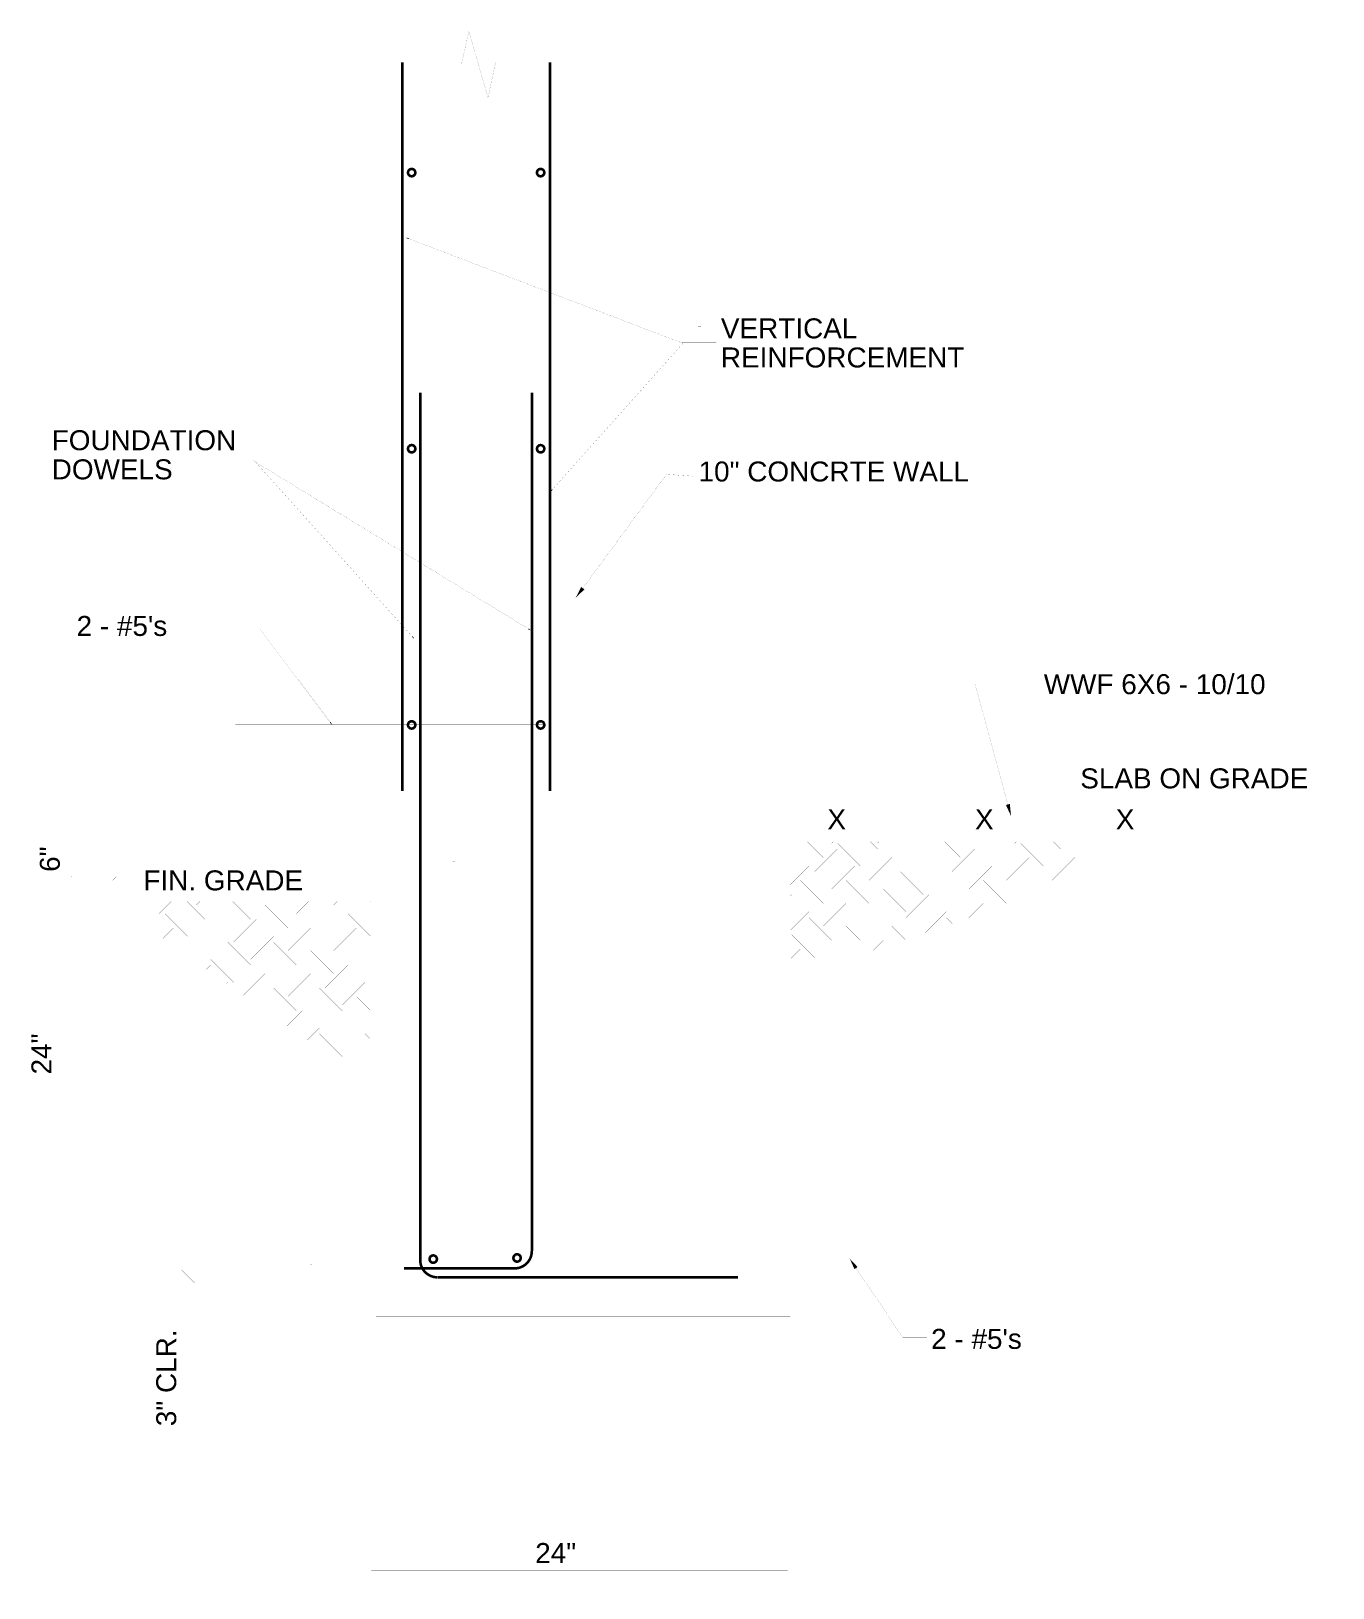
# Model space of a CAD drawing. Extents: x 0.1 to 75.5, y 0 to 90.2.
import ezdxf

# ---------------------------------------------------------------- set-up
doc = ezdxf.new("R2010")
doc.units = 0
doc.header["$MEASUREMENT"] = 0
doc.layers.get('0').update_dxf_attribs({"linetype": 'CONTINUOUS'})
doc.styles.add('Arial', font='arial.ttf')

# ---------------------------------------------------------------- blocks, each defined once
blk = doc.blocks.new('RB')
at = {"const_width": 0.15}
for points in [[(0.217, 0.007, 0.087489), (0.204, 0.08, 0.087489), (0.167, 0.144, 0.087489), (0.11, 0.191, 0.087489), (0.041, 0.216, 0.087489), (-0.033, 0.216, 0.087489), (-0.102, 0.191, 0.087489), (-0.159, 0.144, 0.087489), (-0.195, 0.08, 0.087489), (-0.208, 0.007, 1.19841)], [(-0.208, 0.007, 0.087489), (-0.195, -0.066, 0.087489), (-0.159, -0.13, 0.087489), (-0.102, -0.177, 0.087489), (-0.033, -0.202, 0.087489), (0.041, -0.202, 0.087489), (0.11, -0.177, 0.087489), (0.167, -0.13, 0.087489), (0.204, -0.066, 0.087489), (0.217, 0.007, 1.19841)]]:
    blk.add_lwpolyline(points, format="xyb", dxfattribs=at)
blk = doc.blocks.new('T')
at = {"const_width": 0.005}
blk.add_lwpolyline([(-0.375, 0.375), (0.375, -0.375)], dxfattribs=at)

msp = doc.modelspace()

# ---------------------------------------------------------------- linework, layer by layer
for points, const_width in [([(25.028264, 88.268705), (25.465226, 90.19132)], 0.005), ([(25.465226, 90.19132), (26.569129, 86.34149)], 0.005), ([(21.607299, 46.15916), (21.607299, 88.379095)], 0.15), ([(30.167469, 46.15916), (30.167469, 88.379095)], 0.15), ([(19.891066, 45.859643), (19.891066, 88.379095)], 0.005), ([(19.891066, 88.379095), (25.053353, 88.379095)], 0.005), ([(26.569129, 86.34149), (27.006091, 88.379095)], 0.005), ([(27.061286, 88.379095), (31.867633, 88.379095)], 0.005), ([(31.867633, 45.859643), (31.867633, 88.379095)], 0.005), ([(21.969841, 78.172153), (37.787639, 72.13625)], 0.005), ([(38.735445, 73.078538), (38.915445, 73.078538)], 0.005), ([(30.303037, 63.635626), (37.893993, 72.13625)], 0.005), ([(37.787639, 72.13625), (39.809993, 72.13625)], 0.005), ([(22.647741, 18.993678), (22.647741, 69.239315)], 0.15), ([(29.114236, 19.516904), (29.114236, 69.239315)], 0.15), ([(10.180018, 65.308795), (12.962822, 65.308795)], 0.005), ([(12.962822, 65.308795), (28.910905, 55.566466)], 0.005), ([(13.097695, 65.226404), (22.188321, 55.110573)], 0.005), ([(32.063854, 57.920984), (36.916979, 64.51529)], 0.005), ([(36.916979, 64.51529), (38.410325, 64.410591)], 0.005), ([(13.179578, 55.571819), (13.359578, 55.571819)], 0.005), ([(13.359578, 55.571819), (17.428493, 50.150224)], 0.005), ([(54.790526, 52.363155), (56.694504, 45.387893)], 0.005), ([(54.851142, 52.363155), (58.227564, 52.363155)], 0.005), ([(11.92644, 50.003071), (29.872292, 50.003071)], 0.005), ([(0.720505, 45.78716), (18.880306, 45.78716)], 0.005), ([(2.529561, 15.678093), (2.529561, 45.78716)], 0.005), ([(19.891066, 45.859643), (75.521854, 45.859643)], 0.005), ([(19.894991, 15.702555), (19.894991, 45.859643)], 0.005), ([(43.048941, 43.234643), (43.048941, 45.859643)], 0.005), ([(75.512473, 43.234643), (75.512473, 45.859643)], 0.005), ([(43.048941, 44.441686), (75.512473, 44.441686)], 0.005), ([(43.048941, 43.234643), (75.512473, 43.234643)], 0.005), ([(44.084615, 15.702555), (44.084615, 43.234643)], 0.005), ([(45.077073, 43.231296), (45.992828, 42.315541)], 0.005), ([(45.495644, 41.4869), (46.821469, 42.812725)], 0.005), ([(46.071442, 43.231296), (46.490013, 42.812725)], 0.005), ([(46.490013, 43.144182), (46.577127, 43.231296)], 0.005), ([(46.821469, 43.144182), (48.147294, 41.818356)], 0.005), ([(47.728723, 43.231296), (48.644479, 42.315541)], 0.005), ([(48.147294, 41.4869), (49.473119, 42.812725)], 0.005), ([(48.723092, 43.231296), (49.141663, 42.812725)], 0.005), ([(49.141663, 43.144182), (49.228778, 43.231296)], 0.005), ([(49.473119, 43.144182), (50.798945, 41.818356)], 0.005), ([(50.380374, 43.231296), (51.296129, 42.315541)], 0.005), ([(50.798945, 41.4869), (52.12477, 42.812725)], 0.005), ([(51.374742, 43.231296), (51.793314, 42.812725)], 0.005), ([(51.793314, 43.144182), (51.880428, 43.231296)], 0.005), ([(52.12477, 43.144182), (53.450595, 41.818356)], 0.005), ([(53.032024, 43.231296), (53.947779, 42.315541)], 0.005), ([(53.450595, 41.4869), (54.77642, 42.812725)], 0.005), ([(54.026393, 43.231296), (54.444964, 42.812725)], 0.005), ([(54.444964, 43.144182), (54.532079, 43.231296)], 0.005), ([(54.77642, 43.144182), (56.102245, 41.818356)], 0.005), ([(55.683674, 43.231296), (56.59943, 42.315541)], 0.005), ([(56.102245, 41.4869), (57.428071, 42.812725)], 0.005), ([(56.678043, 43.231296), (57.096614, 42.812725)], 0.005), ([(57.096614, 43.144182), (57.183729, 43.231296)], 0.005), ([(57.428071, 43.144182), (58.753896, 41.818356)], 0.005), ([(58.335325, 43.231296), (59.25108, 42.315541)], 0.005), ([(58.753896, 41.4869), (60.079721, 42.812725)], 0.005), ([(59.329694, 43.231296), (59.748265, 42.812725)], 0.005), ([(59.748265, 43.144182), (59.83538, 43.231296)], 0.005), ([(60.079721, 43.144182), (61.405546, 41.818356)], 0.005), ([(44.077866, 41.726404), (44.667003, 42.315541)], 0.005), ([(44.087614, 40.741783), (45.164187, 41.818356)], 0.005), ([(45.992828, 40.989716), (47.318653, 42.315541)], 0.005), ([(46.490013, 40.492531), (47.815838, 41.818356)], 0.005), ([(48.644479, 40.989716), (49.970304, 42.315541)], 0.005), ([(49.141663, 40.492531), (50.467488, 41.818356)], 0.005), ([(51.296129, 40.989716), (52.621954, 42.315541)], 0.005), ([(51.793314, 40.492531), (53.119139, 41.818356)], 0.005), ([(53.947779, 40.989716), (55.273605, 42.315541)], 0.005), ([(54.444964, 40.492531), (55.770789, 41.818356)], 0.005), ([(56.59943, 40.989716), (57.925255, 42.315541)], 0.005), ([(57.096614, 40.492531), (58.42244, 41.818356)], 0.005), ([(59.25108, 40.989716), (60.576906, 42.315541)], 0.005), ([(59.914724, 40.658991), (61.07409, 41.818356)], 0.005), ([(2.375861, 41.196486), (2.420392, 41.241018)], 0.005), ([(2.422407, 41.195269), (2.466939, 41.2398)], 0.005), ([(4.82074, 40.989716), (5.027511, 41.196486)], 0.005), ([(44.667003, 40.989716), (45.992828, 39.66389)], 0.005), ([(45.164187, 41.4869), (46.490013, 40.161075)], 0.005), ([(47.318653, 40.989716), (48.644479, 39.66389)], 0.005), ([(47.815838, 41.4869), (49.141663, 40.161075)], 0.005), ([(49.970304, 40.989716), (51.296129, 39.66389)], 0.005), ([(50.467488, 41.4869), (51.793314, 40.161075)], 0.005), ([(52.621954, 40.989716), (53.947779, 39.66389)], 0.005), ([(53.119139, 41.4869), (54.444964, 40.161075)], 0.005), ([(55.273605, 40.989716), (56.59943, 39.66389)], 0.005), ([(55.770789, 41.4869), (57.096614, 40.161075)], 0.005), ([(57.925255, 40.989716), (58.674508, 40.240463)], 0.005), ([(58.42244, 41.4869), (59.417982, 40.491358)], 0.005), ([(60.576906, 40.989716), (60.657104, 40.909517)], 0.005), ([(0.720505, 39.737999), (19.894991, 39.737999)], 0.005), ([(7.517334, 39.066192), (8.221289, 39.770147)], 0.005), ([(9.133573, 39.770147), (10.168985, 38.734735)], 0.005), ([(9.6718, 39.563376), (9.878571, 39.770147)], 0.005), ([(10.168985, 39.066192), (10.87294, 39.770147)], 0.005), ([(11.785224, 39.770147), (12.820635, 38.734735)], 0.005), ([(12.323451, 39.563376), (12.530221, 39.770147)], 0.005), ([(12.820635, 39.066192), (13.52459, 39.770147)], 0.005), ([(14.436874, 39.770147), (15.472285, 38.734735)], 0.005), ([(14.975101, 39.563376), (15.181872, 39.770147)], 0.005), ([(15.472285, 39.066192), (16.176241, 39.770147)], 0.005), ([(17.088524, 39.770147), (18.123936, 38.734735)], 0.005), ([(17.626751, 39.563376), (17.833522, 39.770147)], 0.005), ([(18.123936, 39.066192), (18.827891, 39.770147)], 0.005), ([(19.740175, 39.770147), (19.761287, 39.749034)], 0.005), ([(44.094113, 40.085369), (44.169819, 40.161075)], 0.005), ([(44.169819, 40.492531), (45.495644, 39.166706)], 0.005), ([(45.495644, 38.83525), (46.821469, 40.161075)], 0.005), ([(46.821469, 40.492531), (48.147294, 39.166706)], 0.005), ([(48.147294, 38.83525), (49.473119, 40.161075)], 0.005), ([(49.473119, 40.492531), (50.798945, 39.166706)], 0.005), ([(50.798945, 38.83525), (52.12477, 40.161075)], 0.005), ([(52.12477, 40.492531), (53.450595, 39.166706)], 0.005), ([(53.450595, 38.83525), (54.77642, 40.161075)], 0.005), ([(54.77642, 40.492531), (55.948437, 39.320514)], 0.005), ([(56.913022, 39.646026), (57.428071, 40.161075)], 0.005), ([(57.428071, 40.492531), (57.931034, 39.989568)], 0.005), ([(7.84879, 39.066192), (9.174616, 37.740366)], 0.005), ([(8.345975, 39.563376), (9.6718, 38.237551)], 0.005), ([(10.500441, 39.066192), (11.826266, 37.740366)], 0.005), ([(10.997625, 39.563376), (12.323451, 38.237551)], 0.005), ([(13.152091, 39.066192), (14.477917, 37.740366)], 0.005), ([(13.649276, 39.563376), (14.975101, 38.237551)], 0.005), ([(15.803742, 39.066192), (17.129567, 37.740366)], 0.005), ([(16.300926, 39.563376), (17.626751, 38.237551)], 0.005), ([(18.455392, 39.066192), (19.752527, 37.769057)], 0.005), ([(18.952577, 39.563376), (19.756907, 38.759045)], 0.005), ([(44.103861, 39.100749), (44.667003, 39.66389)], 0.005), ([(44.11361, 38.116128), (45.164187, 39.166706)], 0.005), ([(45.164187, 38.83525), (46.490013, 37.509424)], 0.005), ([(45.992828, 38.338065), (47.318653, 39.66389)], 0.005), ([(46.490013, 37.840881), (47.815838, 39.166706)], 0.005), ([(47.815838, 38.83525), (49.141663, 37.509424)], 0.005), ([(48.644479, 38.338065), (49.970304, 39.66389)], 0.005), ([(49.141663, 37.840881), (50.467488, 39.166706)], 0.005), ([(50.467488, 38.83525), (51.487595, 37.815143)], 0.005), ([(51.296129, 38.338065), (52.621954, 39.66389)], 0.005), ([(51.910184, 37.957751), (53.119139, 39.166706)], 0.005), ([(53.119139, 38.83525), (53.470192, 38.484197)], 0.005), ([(54.411603, 38.801889), (55.273605, 39.66389)], 0.005), ([(7.14855, 38.034495), (7.84879, 38.734735)], 0.005), ([(7.732107, 37.623683), (8.345975, 38.237551)], 0.005), ([(9.174616, 37.40891), (10.500441, 38.734735)], 0.005), ([(9.6718, 36.911726), (10.997625, 38.237551)], 0.005), ([(11.826266, 37.40891), (13.152091, 38.734735)], 0.005), ([(12.323451, 36.911726), (13.649276, 38.237551)], 0.005), ([(14.477917, 37.40891), (15.803742, 38.734735)], 0.005), ([(14.975101, 36.911726), (16.300926, 38.237551)], 0.005), ([(17.129567, 37.40891), (18.455392, 38.734735)], 0.005), ([(17.626751, 36.911726), (18.952577, 38.237551)], 0.005), ([(44.667003, 38.338065), (45.992828, 37.01224)], 0.005), ([(47.318653, 38.338065), (48.644479, 37.01224)], 0.005), ([(49.970304, 38.338065), (50.744121, 37.564248)], 0.005), ([(52.621954, 38.338065), (52.726718, 38.233302)], 0.005), ([(8.315664, 37.212871), (8.843159, 37.740366)], 0.005), ([(8.843159, 37.40891), (10.168985, 36.083085)], 0.005), ([(10.168985, 36.414541), (11.49481, 37.740366)], 0.005), ([(11.49481, 37.40891), (12.820635, 36.083085)], 0.005), ([(12.820635, 36.414541), (14.14646, 37.740366)], 0.005), ([(14.14646, 37.40891), (15.472285, 36.083085)], 0.005), ([(15.472285, 36.414541), (16.798111, 37.740366)], 0.005), ([(16.798111, 37.40891), (18.123936, 36.083085)], 0.005), ([(18.123936, 36.414541), (19.449761, 37.740366)], 0.005), ([(19.449761, 37.40891), (19.749607, 37.109064)], 0.005), ([(44.120108, 37.459714), (44.169819, 37.509424)], 0.005), ([(44.129857, 36.475094), (44.667003, 37.01224)], 0.005), ([(44.169819, 37.840881), (45.495644, 36.515056)], 0.005), ([(45.495644, 36.183599), (46.821469, 37.509424)], 0.005), ([(45.992828, 35.686415), (47.318653, 37.01224)], 0.005), ([(48.908482, 36.944787), (49.473119, 37.509424)], 0.005), ([(49.473119, 37.840881), (50.000647, 37.313353)], 0.005), ([(10.260855, 35.843499), (10.500441, 36.083085)], 0.005), ([(10.500441, 36.414541), (11.826266, 35.088716)], 0.005), ([(10.997625, 36.911726), (12.323451, 35.5859)], 0.005), ([(11.826266, 34.75726), (13.152091, 36.083085)], 0.005), ([(13.152091, 36.414541), (14.477917, 35.088716)], 0.005), ([(13.649276, 36.911726), (14.975101, 35.5859)], 0.005), ([(14.477917, 34.75726), (15.803742, 36.083085)], 0.005), ([(15.803742, 36.414541), (17.129567, 35.088716)], 0.005), ([(16.300926, 36.911726), (17.626751, 35.5859)], 0.005), ([(17.129567, 34.75726), (18.455392, 36.083085)], 0.005), ([(18.455392, 36.414541), (19.740846, 35.129087)], 0.005), ([(18.952577, 36.911726), (19.745226, 36.119076)], 0.005), ([(43.905644, 35.256512), (45.164187, 36.515056)], 0.005), ([(45.164187, 36.183599), (45.539805, 35.807982)], 0.005), ([(10.844412, 35.432687), (10.997625, 35.5859)], 0.005), ([(12.400565, 34.33719), (13.649276, 35.5859)], 0.005), ([(14.975101, 34.260075), (16.300926, 35.5859)], 0.005), ([(17.626751, 34.260075), (18.952577, 35.5859)], 0.005), ([(44.667003, 35.686415), (44.796331, 35.557087)], 0.005), ([(11.42797, 35.021876), (11.49481, 35.088716)], 0.005), ([(12.984122, 33.926378), (14.14646, 35.088716)], 0.005), ([(14.14646, 34.75726), (15.472285, 33.431434)], 0.005), ([(15.472285, 33.762891), (16.798111, 35.088716)], 0.005), ([(16.798111, 34.75726), (18.123936, 33.431434)], 0.005), ([(18.123936, 33.762891), (19.449761, 35.088716)], 0.005), ([(19.449761, 34.75726), (19.737926, 34.469095)], 0.005), ([(44.146104, 34.834059), (44.169819, 34.857774)], 0.005), ([(13.649276, 34.260075), (14.975101, 32.93425)], 0.005), ([(14.929313, 32.557006), (15.803742, 33.431434)], 0.005), ([(15.803742, 33.762891), (17.129567, 32.437065)], 0.005), ([(16.300926, 34.260075), (17.626751, 32.93425)], 0.005), ([(17.129567, 32.105609), (18.455392, 33.431434)], 0.005), ([(18.455392, 33.762891), (19.729165, 32.489117)], 0.005), ([(18.952577, 34.260075), (19.733546, 33.479106)], 0.005), ([(15.512871, 32.146194), (16.300926, 32.93425)], 0.005), ([(17.626751, 31.608425), (18.952577, 32.93425)], 0.005), ([(16.096428, 31.735383), (16.798111, 32.437065)], 0.005), ([(16.798111, 32.105609), (18.123936, 30.779784)], 0.005), ([(18.123936, 31.11124), (19.449761, 32.437065)], 0.005), ([(19.449761, 32.105609), (19.726245, 31.829125)], 0.005), ([(21.704277, 19.108842), (49.195375, 19.108842)], 0.005), ([(8.164273, 18.043443), (22.61328, 18.043443)], 0.005), ([(9.192163, 9.306456), (9.192163, 18.043443)], 0.005), ([(16.300926, 18.758041), (16.35837, 18.700598)], 0.005), ([(21.713464, 18.505204), (28.138443, 18.505204)], 0.15), ([(23.648664, 17.995936), (41.054279, 17.995936)], 0.15), ([(47.896535, 18.527567), (50.607321, 14.503017)], 0.005), ([(0.720505, 15.678093), (19.012074, 15.678093)], 0.005), ([(20.084615, 15.702555), (44.084615, 15.702555)], 0.005), ([(19.816099, 0), (19.816099, 14.472086)], 0.005), ([(31.676916, 14.398654), (31.708456, 14.430195)], 0.005), ([(43.93685, 0), (43.93685, 15.075089)], 0.005), ([(50.607321, 14.503017), (52.012537, 14.503017)], 0.005), ([(19.816099, 1.005006), (43.93685, 1.005006)], 0.005)]:
    msp.add_lwpolyline(points, dxfattribs=dict(const_width=const_width))
for points, const_width in [([(24.423369, 42.197978, 0.0794316), (24.458161, 42.14547, 0.0794316), (24.507589, 42.106426, 0.0794316), (24.566727, 42.084739, 0.0794316), (24.629679, 42.08257, 0.0794316), (24.690169, 42.100136, 1.273831)], 0.005), ([(22.643153, 18.990426, 0.0787017), (22.692097, 18.681409, 0.0787017), (22.834136, 18.40264, 0.0787017), (23.055368, 18.181409, 0.0787017), (23.334136, 18.039369, 0.0787017), (23.643153, 17.990426, 1.274869)], 0.15), ([(28.10953, 18.507443, 0.0787017), (28.418547, 18.556387, 0.0787017), (28.697315, 18.698426, 0.0787017), (28.918547, 18.919658, 0.0787017), (29.060586, 19.198426, 0.0787017), (29.10953, 19.507443, 1.274869)], 0.15)]:
    msp.add_lwpolyline(points, format="xyb", dxfattribs=dict(const_width=const_width))
for points in [[(21.959146, 78.144124), (21.801669, 78.236325), (21.980537, 78.200181)], [(30.325414, 63.615644), (30.183144, 63.501366), (30.28066, 63.655608)], [(32.157817, 57.851832), (31.648938, 57.357207), (31.969891, 57.990137)], [(22.210635, 55.130625), (22.308635, 54.97669), (22.166007, 55.09052)], [(28.926545, 55.592067), (29.064512, 55.472631), (28.895266, 55.540865)], [(17.452488, 50.168232), (17.53654, 50.006259), (17.404499, 50.132216)], [(56.807053, 45.418615), (56.878834, 44.712599), (56.581955, 45.357172)], [(47.806683, 18.467047), (47.53341, 19.066678), (47.986387, 18.588088)]]:
    msp.add_solid(points)

# ---------------------------------------------------------------- block references
for name, p in [('RB', (22.144089, 81.989666)), ('RB', (29.616607, 81.989666)), ('RB', (22.144089, 65.989666)), ('RB', (29.616607, 65.989666)), ('RB', (22.144089, 49.989666)), ('RB', (29.616607, 49.989666)), ('T', (2.529561, 45.78716)), ('T', (2.529561, 39.737999)), ('RB', (23.394316, 19.039973)), ('RB', (28.251364, 19.104913)), ('T', (9.192163, 18.043443)), ('T', (2.529561, 15.678093)), ('T', (9.192163, 15.678093)), ('T', (19.816099, 1.005006)), ('T', (43.93685, 1.005006))]:
    msp.add_blockref(name, p)

# ---------------------------------------------------------------- texts
at = {"style": 'Arial'}
for s, p in [('VERTICAL', (40.064635, 72.39359)), ('REINFORCEMENT', (40.064635, 70.70609)), ('FOUNDATION', (1.291074, 65.912177)), ('DOWELS', (1.291074, 64.224677)), ('10" CONCRTE WALL', (38.770735, 64.09995)), ("2 - #5's", (2.733213, 55.152208)), ('WWF 6X6 - 10/10', (58.773369, 51.778502)), ('SLAB ON GRADE', (60.888032, 46.319885)), ('X', (46.235372, 43.947303)), ('X', (54.788343, 43.947303)), ('X', (62.945801, 43.947303)), ('FIN. GRADE', (6.603232, 40.409687)), ("2 - #5's", (52.246403, 13.844139)), ('24"', (29.30597, 1.437429))]:
    msp.add_text(s, height=1.157895, dxfattribs=at).set_placement(p)
for s, p in [('6"', (1.761669, 41.480655)), ('24"', (1.275, 29.742617)), ('3" CLR.', (8.505819, 9.365006))]:
    msp.add_text(s, height=1.157895, rotation=90, dxfattribs=at).set_placement(p)

doc.saveas('drawing.dxf')
